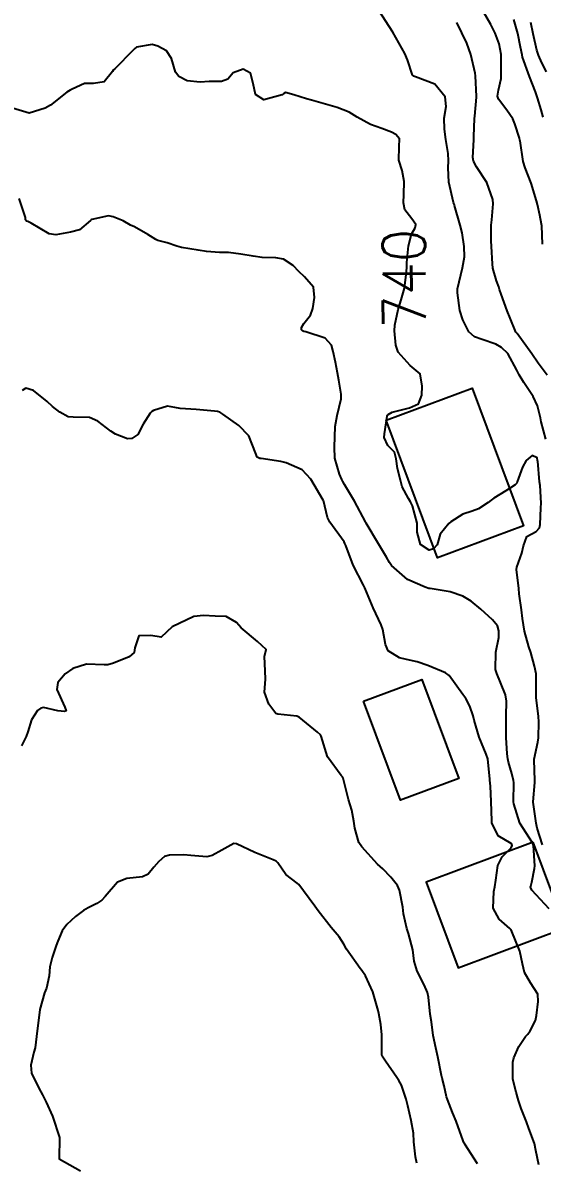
# Model space of a CAD drawing. Header units: metres. Extents: x 298520 to 308411, y 7433745 to 7450750.
# Drawn here: x 304518.4 to 304567.1, y 7439810.4 to 7439917.3 of the extents above; entities that cross this region are included whole.
import ezdxf
from ezdxf.enums import TextEntityAlignment as Align

# ---------------------------------------------------------------- set-up
doc = ezdxf.new("R2010")
doc.units = ezdxf.units.M
doc.header["$LTSCALE"] = 10
for name, color, linetype in [('Cotas', 45, 'Continuous'), ('Curvas de Nivel 1m', 11, 'Continuous'), ('Curvas de Nivel 5m', 15, 'Continuous'), ('Edificações', 30, 'Continuous')]:
    doc.layers.add(name, color=color, linetype=linetype)
doc.styles.add('Style-STANDARD', font='STANDARD.shx')

msp = doc.modelspace()

# ---------------------------------------------------------------- linework, layer by layer
at = {"layer": 'Curvas de Nivel 1m', "flags": 128}
for points, elevation in [([(304567.44, 7439878.29), (304567.02, 7439879.94), (304566.94, 7439880.3), (304566.67, 7439881.42), (304566.27, 7439882.3), (304565.39, 7439883.62), (304564.93, 7439884.32), (304564.71, 7439884.76), (304563.89, 7439886.33), (304563.3, 7439886.91), (304562.74, 7439887.21), (304561.46, 7439887.65), (304560.75, 7439887.91), (304560.22, 7439888.38), (304559.65, 7439889.5), (304559.39, 7439890.38), (304559.15, 7439892.03), (304559.17, 7439892.39), (304559.48, 7439893.72), (304559.63, 7439894.38), (304559.81, 7439895.41), (304559.8, 7439896.38), (304559.59, 7439897.66), (304559.42, 7439898.38), (304558.89, 7439900.21), (304558.85, 7439900.35), (304558.83, 7439900.39), (304558.8, 7439900.49), (304558.35, 7439902.4), (304558.29, 7439903.75), (304558.32, 7439904.4), (304558.28, 7439905.07), (304558.07, 7439906.4), (304557.93, 7439907.35), (304557.91, 7439908.41), (304558.1, 7439909.49), (304558.01, 7439910.41), (304557.03, 7439911.58), (304555.21, 7439912.27), (304555.04, 7439912.33), (304554.94, 7439912.44), (304554.48, 7439913.87), (304554.22, 7439914.45), (304553.09, 7439916.47), (304551.78, 7439918.48)], 741), ([(304567.14, 7439896.58), (304567.06, 7439898.3), (304567.04, 7439898.46), (304566.88, 7439899.3), (304566.65, 7439900.3), (304566.57, 7439900.64), (304566.08, 7439902.31), (304565.5, 7439903.75), (304565.31, 7439904.32), (304565.03, 7439906.26), (304565.02, 7439906.32), (304564.97, 7439906.51), (304564.54, 7439907.88), (304564.35, 7439908.33), (304563.8, 7439909.14), (304563.01, 7439910.17), (304562.93, 7439910.35), (304562.92, 7439910.45), (304563.02, 7439911.02), (304563.27, 7439912.12), (304563.26, 7439912.35), (304563.26, 7439912.56), (304563.26, 7439914.35), (304563.08, 7439915.38), (304562.69, 7439916.35), (304562.27, 7439917.19), (304561.61, 7439918.37)], 743), ([(304567.19, 7439908.49), (304567, 7439909.19), (304566.65, 7439910.3), (304566.46, 7439910.87), (304565.92, 7439912.31), (304565.27, 7439914.11), (304565.21, 7439914.32), (304565.07, 7439915.05), (304564.81, 7439916.32), (304564.43, 7439917.66)], 744), ([(304567.58, 7439884.29), (304566.72, 7439885.44), (304566.14, 7439886.31), (304564.75, 7439888.21), (304564.69, 7439888.26), (304564.63, 7439888.32), (304564.1, 7439889.66), (304563.82, 7439890.33), (304563.24, 7439891.9), (304563.1, 7439892.35), (304563.03, 7439892.57), (304562.81, 7439893.14), (304562.48, 7439894.35), (304562.44, 7439894.74), (304562.36, 7439896.35), (304562.32, 7439896.9), (304562.32, 7439898.36), (304562.37, 7439898.87), (304562.5, 7439900.35), (304562.48, 7439900.78), (304561.91, 7439902.36), (304560.94, 7439903.83), (304560.67, 7439904.37), (304560.61, 7439904.72), (304560.68, 7439906.37), (304560.68, 7439906.67), (304560.76, 7439908.37), (304560.78, 7439908.58), (304560.95, 7439910.37), (304560.95, 7439910.43), (304560.84, 7439912.37), (304560.81, 7439912.61), (304560.42, 7439914.38), (304560.03, 7439915.43), (304559.58, 7439916.39), (304559.1, 7439917.35)], 742), ([(304567.76, 7439834.28), (304566.13, 7439836.01), (304566.02, 7439836.3), (304566.03, 7439836.41), (304566.14, 7439836.79), (304566.39, 7439838.05), (304566.4, 7439838.3), (304566.28, 7439840.2), (304566.27, 7439840.3), (304566.18, 7439840.47), (304565.01, 7439842.31), (304564.43, 7439844.11), (304564.41, 7439844.32), (304564.44, 7439846.13), (304564.42, 7439846.32), (304564.26, 7439846.95), (304563.95, 7439848.01), (304563.89, 7439848.33), (304563.81, 7439848.8), (304563.71, 7439850.33), (304563.71, 7439851.72), (304563.72, 7439852.33), (304563.75, 7439853.75), (304563.67, 7439854.33), (304563.19, 7439855.5), (304562.84, 7439856.34), (304562.73, 7439856.7), (304562.76, 7439858.34), (304563.05, 7439859.71), (304563.04, 7439860.34), (304562.9, 7439860.81), (304562.43, 7439861.38), (304561.36, 7439862.36), (304560.45, 7439863.13), (304559.65, 7439863.58), (304558.46, 7439863.98), (304556.59, 7439864.29), (304556.46, 7439864.32), (304556.13, 7439864.42), (304554.47, 7439865.15), (304552.98, 7439866.46), (304552.78, 7439866.75), (304552.5, 7439867.25), (304551.74, 7439868.48), (304550.61, 7439870.42), (304550.57, 7439870.49), (304550.54, 7439870.54), (304549.49, 7439872.5), (304548.58, 7439874.06), (304548.4, 7439874.33), (304548.3, 7439874.51), (304548.09, 7439875.01), (304547.67, 7439876.52), (304547.64, 7439877.55), (304547.67, 7439878.52), (304547.68, 7439879.49), (304547.88, 7439880.52), (304548.25, 7439882.09), (304548.26, 7439882.52), (304548.03, 7439883.85), (304547.92, 7439884.52), (304547.71, 7439885.53), (304547.5, 7439886.53), (304547.34, 7439887.13), (304546.75, 7439887.76), (304544.95, 7439888.36), (304544.75, 7439888.41), (304544.64, 7439888.45), (304544.53, 7439888.56), (304544.54, 7439888.78), (304544.76, 7439889.14), (304545.39, 7439889.94), (304545.58, 7439890.55), (304545.76, 7439891.59), (304545.67, 7439892.55), (304544.81, 7439893.52), (304544.27, 7439894.02), (304543.75, 7439894.58), (304542.83, 7439895.19), (304542.14, 7439895.29), (304540.83, 7439895.35), (304539.99, 7439895.47), (304538.84, 7439895.66), (304537.7, 7439895.79), (304536.84, 7439895.8), (304535.62, 7439895.9), (304534.84, 7439896.01), (304533.28, 7439896.27), (304532.85, 7439896.4), (304531.95, 7439896.71), (304531.06, 7439896.93), (304530.86, 7439897.02), (304530.11, 7439897.48), (304528.87, 7439898.2), (304528.49, 7439898.38), (304527.81, 7439898.77), (304526.88, 7439899.16), (304526.43, 7439899.23), (304524.87, 7439898.91), (304524.81, 7439898.87), (304524.74, 7439898.8), (304523.73, 7439897.94), (304522.86, 7439897.72), (304521.49, 7439897.47), (304520.86, 7439897.54), (304519.18, 7439898.56), (304518.87, 7439898.71), (304518.74, 7439898.74), (304518.66, 7439898.87), (304518.66, 7439899.09), (304518.05, 7439900.88)], 739), ([(304566.78, 7439810.29), (304566.51, 7439811.62), (304566.38, 7439812.29), (304565.86, 7439813.69), (304565.63, 7439814.3), (304565.13, 7439815.55), (304564.88, 7439816.32), (304564.67, 7439817.09), (304564.36, 7439818.32), (304564.34, 7439819.91), (304564.44, 7439820.32), (304564.9, 7439821.36), (304565.55, 7439822.3), (304565.74, 7439822.53), (304565.97, 7439822.83), (304566.47, 7439823.81), (304566.56, 7439824.29), (304566.71, 7439825.59), (304566.68, 7439826.29), (304566.02, 7439827.33), (304565.44, 7439828.31), (304565.25, 7439829.11), (304564.99, 7439830.31), (304564.26, 7439832.14), (304564.18, 7439832.32), (304564.08, 7439832.43), (304563.06, 7439833.3), (304562.51, 7439834.34), (304562.58, 7439835.89), (304562.67, 7439836.34), (304562.76, 7439836.96), (304562.95, 7439838.34), (304563.34, 7439839.15), (304564.18, 7439840), (304564.28, 7439840.22), (304564.26, 7439840.32), (304564.18, 7439840.4), (304562.96, 7439841.11), (304562.39, 7439842.35), (304562.38, 7439842.52), (304562.32, 7439844.35), (304562.24, 7439845.77), (304562.18, 7439846.35), (304562.18, 7439846.43), (304562, 7439848.35), (304561.85, 7439848.79), (304561.19, 7439850.36), (304560.73, 7439851.96), (304560.63, 7439852.37), (304560.33, 7439853.26), (304559.94, 7439853.98), (304559.67, 7439854.38), (304558.37, 7439856.14), (304558.03, 7439856.4), (304556.38, 7439857.1), (304555.37, 7439857.44), (304554.38, 7439857.64), (304553.72, 7439857.79), (304552.67, 7439858.47), (304552.4, 7439859.05), (304552.16, 7439860.47), (304551.99, 7439860.91), (304551.24, 7439862.48), (304550.46, 7439864.36), (304550.41, 7439864.49), (304550.35, 7439864.61), (304549.39, 7439866.5), (304548.68, 7439868.34), (304548.61, 7439868.51), (304548.52, 7439868.68), (304547.2, 7439870.53), (304546.98, 7439870.97), (304546.59, 7439872.54), (304546.58, 7439872.56), (304546.56, 7439872.6), (304545.4, 7439874.55), (304544.6, 7439875.43), (304543.1, 7439876.09), (304542.61, 7439876.2), (304540.74, 7439876.48), (304540.61, 7439876.5), (304540.36, 7439876.61), (304540.22, 7439877.01), (304539.59, 7439878.62), (304538.65, 7439879.57), (304537.15, 7439880.65), (304536.86, 7439880.85), (304536.67, 7439880.9), (304536.38, 7439880.94), (304534.67, 7439881.08), (304533.14, 7439881.18), (304532.67, 7439881.28), (304531.98, 7439881.41), (304530.67, 7439880.99), (304530.5, 7439880.89), (304530.33, 7439880.73), (304529.68, 7439879.71), (304529.19, 7439878.74), (304528.63, 7439878.37), (304528.22, 7439878.34), (304527.1, 7439878.77), (304526.64, 7439879.06), (304525.44, 7439880), (304524.66, 7439880.33), (304523.11, 7439880.36), (304522.66, 7439880.4), (304521.88, 7439880.83), (304521.19, 7439881.36), (304520.67, 7439881.82), (304519.39, 7439882.86), (304518.69, 7439883.09), (304518.33, 7439882.88)], 738), ([(304561.02, 7439810.36), (304559.84, 7439812.21), (304559.78, 7439812.31), (304559.74, 7439812.37), (304559.7, 7439812.52), (304559.04, 7439814.38), (304558.68, 7439815.18), (304558.21, 7439816.4), (304558.14, 7439816.65), (304557.91, 7439817.68), (304557.72, 7439818.4), (304557.67, 7439818.65), (304557.33, 7439820.41), (304557.13, 7439821.23), (304556.88, 7439822.41), (304556.71, 7439823.69), (304556.61, 7439824.41), (304556.45, 7439825.98), (304556.36, 7439826.42), (304556.02, 7439827.15), (304555.38, 7439828.43), (304555.1, 7439829.38), (304554.98, 7439830.43), (304554.56, 7439831.95), (304554.4, 7439832.44), (304554.1, 7439833.82), (304554.02, 7439834.44), (304553.71, 7439836.02), (304553.52, 7439836.45), (304552.92, 7439837.24), (304552.15, 7439838.02), (304551.66, 7439838.47), (304550.18, 7439840.09), (304549.92, 7439840.49), (304549.53, 7439841.84), (304549.44, 7439842.5), (304549.24, 7439843.53), (304548.94, 7439844.51), (304548.49, 7439846.28), (304548.43, 7439846.52), (304548.38, 7439846.64), (304548.26, 7439846.77), (304546.97, 7439848.53), (304546.37, 7439850.47), (304546.34, 7439850.54), (304546.3, 7439850.58), (304546.02, 7439850.83), (304544.32, 7439852.23), (304544.09, 7439852.33), (304542.32, 7439852.53), (304542.13, 7439852.59), (304541.46, 7439853.47), (304541.06, 7439854.6), (304541.17, 7439855.8), (304541.12, 7439856.6), (304541.07, 7439857.92), (304541.23, 7439858.6), (304540.4, 7439859.34), (304538.88, 7439860.63), (304538.43, 7439861.13), (304537.48, 7439861.69), (304536.43, 7439861.71), (304535.34, 7439861.77), (304534.43, 7439861.68), (304532.42, 7439860.71), (304531.38, 7439859.75), (304530.41, 7439859.91), (304529.29, 7439859.86), (304528.9, 7439858.74), (304528.85, 7439858.29), (304528.38, 7439857.91), (304526.92, 7439857.31), (304526.38, 7439857.14), (304526.02, 7439857.14), (304524.38, 7439857.21), (304523.08, 7439856.82), (304522.37, 7439856.3), (304521.7, 7439855.5), (304521.58, 7439854.84), (304522.33, 7439853.17), (304522.46, 7439852.83), (304522.32, 7439852.77), (304521.69, 7439852.84), (304520.33, 7439853.15), (304520.08, 7439853.1), (304519.77, 7439852.86), (304519.2, 7439851.98), (304518.88, 7439850.86), (304518.73, 7439850.44), (304518.28, 7439849.56)], 737), ([(304555.35, 7439810.42), (304555.23, 7439811.02), (304555.08, 7439812.43), (304555.02, 7439813.26), (304554.83, 7439814.43), (304554.51, 7439815.81), (304554.35, 7439816.44), (304553.91, 7439817.74), (304553.66, 7439818.19), (304553.47, 7439818.45), (304552.41, 7439819.99), (304552.1, 7439820.47), (304552.07, 7439820.59), (304552.07, 7439822.47), (304551.98, 7439823.43), (304551.77, 7439824.47), (304551.71, 7439824.76), (304551.22, 7439826.48), (304550.53, 7439827.98), (304550.2, 7439828.49), (304550.04, 7439828.69), (304548.76, 7439830.51), (304548.51, 7439830.96), (304548.07, 7439831.64), (304547.3, 7439832.53), (304546.11, 7439834.09), (304545.77, 7439834.54), (304544.73, 7439835.95), (304544.28, 7439836.56), (304544.13, 7439836.67), (304543.07, 7439837.5), (304542.31, 7439838.59), (304542.16, 7439838.74), (304541.88, 7439838.87), (304540.17, 7439839.55), (304538.43, 7439840.38), (304538.18, 7439840.41), (304537.05, 7439839.77), (304536.16, 7439839.26), (304535.67, 7439839.15), (304534.16, 7439839.29), (304533.51, 7439839.34), (304532.16, 7439839.31), (304531.7, 7439839.17), (304531.15, 7439838.72), (304530.69, 7439838.18), (304530.14, 7439837.51), (304529.61, 7439837.26), (304528.14, 7439837.11), (304527.29, 7439836.76), (304526.12, 7439835.43), (304525.81, 7439835.09), (304525.35, 7439834.79), (304524.53, 7439834.37), (304524.1, 7439834.13), (304523.35, 7439833.55), (304522.52, 7439832.82), (304522.08, 7439832.22), (304521.67, 7439831.24), (304521.53, 7439830.84), (304521.16, 7439829.72), (304520.94, 7439828.84), (304520.86, 7439828.01), (304520.61, 7439826.84), (304520.44, 7439826.41), (304519.99, 7439824.85), (304519.77, 7439823.05), (304519.76, 7439822.85), (304519.55, 7439821.25), (304519.45, 7439820.85), (304519.16, 7439819.62), (304519.22, 7439818.86), (304519.9, 7439817.47), (304520.24, 7439816.85), (304520.59, 7439816.14), (304521.17, 7439814.84), (304521.84, 7439812.83), (304521.82, 7439810.83), (304523.81, 7439809.72)], 736)]:
    msp.add_lwpolyline(points, dxfattribs=dict(at, elevation=elevation))
at = {"layer": 'Curvas de Nivel 5m', "flags": 128}
for points, elevation in [([(304567.5, 7439912.74), (304567.06, 7439913.57), (304566.74, 7439914.3), (304566.61, 7439914.76), (304566.25, 7439916.31), (304566.05, 7439917.36)], 745), ([(304567.12, 7439840.29), (304566.64, 7439841.85), (304566.53, 7439842.3), (304566.26, 7439844.26), (304566.26, 7439844.3), (304566.42, 7439846.13), (304566.42, 7439846.3), (304566.34, 7439848.23), (304566.35, 7439848.3), (304566.68, 7439849.91), (304566.75, 7439850.3), (304566.8, 7439851.82), (304566.76, 7439852.3), (304566.54, 7439854.09), (304566.54, 7439854.3), (304566.55, 7439856.12), (304566.53, 7439856.3), (304566.38, 7439857.03), (304566.03, 7439858.3), (304565.86, 7439858.85), (304565.44, 7439860.31), (304565.26, 7439861.49), (304565.15, 7439862.31), (304564.95, 7439863.82), (304564.9, 7439864.32), (304564.7, 7439866.1), (304564.72, 7439866.32), (304565.19, 7439867.63), (304565.34, 7439868.31), (304565.65, 7439869.18), (304566.53, 7439869.64), (304566.84, 7439870), (304566.91, 7439870.3), (304566.97, 7439871.88), (304567, 7439872.3), (304566.9, 7439873.97), (304566.86, 7439874.3), (304566.68, 7439876.23), (304566.67, 7439876.3), (304566.62, 7439876.55), (304566.16, 7439876.77), (304565.59, 7439876.31), (304565.24, 7439875.67), (304564.76, 7439874.32), (304564.71, 7439874.19), (304564.58, 7439874.01), (304563.69, 7439873.45), (304562.57, 7439872.76), (304562.33, 7439872.59), (304562.04, 7439872.36), (304561.14, 7439871.78), (304560.55, 7439871.57), (304559.67, 7439871.26), (304558.54, 7439870.54), (304558.35, 7439870.39), (304557.55, 7439869.39), (304557.24, 7439868.41), (304556.92, 7439868.01), (304556.51, 7439867.9), (304555.68, 7439868.43), (304555.38, 7439869.58), (304555.37, 7439870.43), (304554.93, 7439872.07), (304554.76, 7439872.44), (304554.57, 7439872.75), (304553.98, 7439873.85), (304553.8, 7439874.45), (304553.52, 7439875.54), (304553.41, 7439876.46), (304553.25, 7439877.09), (304552.63, 7439877.72), (304552.29, 7439878.47), (304552.3, 7439878.81), (304552.56, 7439880.47), (304552.59, 7439880.55), (304552.66, 7439880.63), (304553.02, 7439880.82), (304554.67, 7439881.25), (304555.49, 7439881.62), (304555.82, 7439882.43), (304555.84, 7439883.28), (304555.65, 7439884.43), (304554.71, 7439885.21), (304553.61, 7439886.46), (304553.39, 7439887.11), (304553.26, 7439888.46), (304553.29, 7439888.99), (304553.59, 7439890.46), (304553.87, 7439891.37), (304554.18, 7439892.45), (304554.37, 7439894), (304554.4, 7439894.45), (304554.42, 7439894.86), (304554.56, 7439896.44), (304554.86, 7439897.51), (304555.19, 7439898.12), (304555.25, 7439898.44), (304554.88, 7439898.95), (304554.22, 7439899.79), (304554.11, 7439900.45), (304554.12, 7439901.23), (304554.15, 7439902.45), (304553.98, 7439903.5), (304553.66, 7439904.46), (304553.7, 7439905.72), (304553.72, 7439906.46), (304553.39, 7439906.88), (304552.98, 7439907.08), (304552.05, 7439907.42), (304550.99, 7439907.81), (304549.76, 7439908.5), (304549, 7439908.96), (304547.87, 7439909.39), (304547, 7439909.66), (304545.47, 7439910.09), (304545.01, 7439910.21), (304543.81, 7439910.57), (304543.02, 7439910.79), (304542.88, 7439910.72), (304542.71, 7439910.58), (304541.01, 7439910.13), (304540.22, 7439910.62), (304540, 7439911.64), (304539.75, 7439912.62), (304539.05, 7439912.98), (304538.12, 7439912.64), (304537.63, 7439912.06), (304537.03, 7439911.84), (304535.88, 7439911.82), (304535.03, 7439911.77), (304533.82, 7439911.9), (304533.04, 7439912.29), (304532.71, 7439912.7), (304532.33, 7439913.98), (304531.86, 7439914.72), (304531.07, 7439915.16), (304530.52, 7439915.29), (304529.07, 7439915.04), (304528.9, 7439914.92), (304528.73, 7439914.75), (304527.05, 7439913.04), (304526.91, 7439912.92), (304526.81, 7439912.78), (304526.02, 7439911.8), (304525.03, 7439911.66), (304524.2, 7439911.64), (304523.02, 7439911.12), (304522.83, 7439911.01), (304522.54, 7439910.83), (304521, 7439909.62), (304520.51, 7439909.34), (304518.99, 7439908.87), (304517.42, 7439909.32)], 740)]:
    msp.add_lwpolyline(points, dxfattribs=dict(at, elevation=elevation))
at = {"layer": 'Edificações'}
for points in [[(304552.48, 7439880.09), (304560.55, 7439883.09), (304565.35, 7439870.19), (304557.28, 7439867.19)], [(304550.36, 7439853.73), (304555.82, 7439855.76), (304559.28, 7439846.5), (304553.81, 7439844.46)], [(304566.25, 7439840.52), (304556.21, 7439836.79), (304559.21, 7439828.74), (304569.24, 7439832.48)]]:
    msp.add_lwpolyline(points, close=True, dxfattribs=at)

# ---------------------------------------------------------------- texts
at = {"layer": 'Cotas', "style": 'Style-STANDARD'}
msp.add_text('740', height=4, rotation=90.3345, dxfattribs=at).set_placement((304554.16, 7439893.34, 740), align=Align.MIDDLE_CENTER)

doc.saveas('drawing.dxf')
